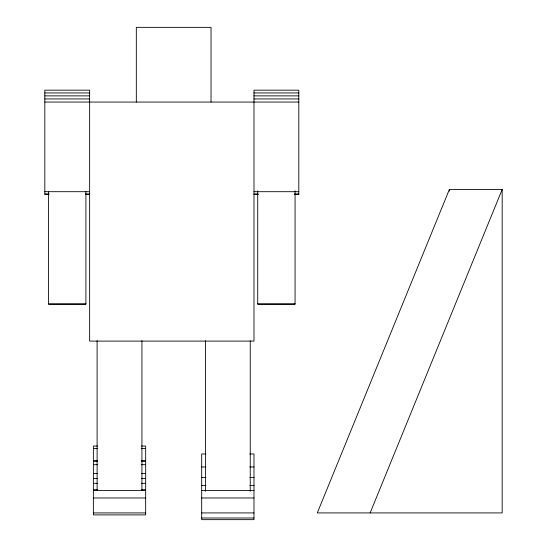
<?xml version="1.0" encoding="UTF-8"?>
<svg xmlns="http://www.w3.org/2000/svg" width="547" height="547" viewBox="0 0 547 547"><rect width="100%" height="100%" fill="white"/><g stroke="black" fill="none" stroke-linecap="round" stroke-linejoin="round"><path stroke-width="0.82" d="M449.361 189.453L317.301 512.922L502.18 512.922L502.18 189.453L449.361 189.453L449.361 191.163M370.128 512.922L502.18 189.453M44.82 92.935L89.64 92.935M253.986 92.935L298.806 92.935M44.82 95.875L89.64 95.875M253.986 95.875L298.806 95.875M44.82 98.932L89.64 98.932M253.986 98.932L298.806 98.932M44.82 102.057L298.806 102.057M44.82 191.696L89.64 191.696M253.986 191.696L298.806 191.696M44.82 193.946L49.045 193.946M85.407 193.946L89.64 193.946M253.986 193.946L258.211 193.946M294.58 193.946L298.806 193.946M49.045 194.404L44.82 194.404L44.82 90.18L89.64 90.18L89.64 341.102L253.986 341.102L253.986 90.18L298.806 90.18L298.806 194.404L294.58 194.404M85.407 194.404L89.64 194.404M253.986 194.404L258.211 194.404M48.553 303.749L85.906 303.749M257.719 303.749L295.072 303.749M97.592 446.037L93.373 446.037L93.373 514.891L145.666 514.891L145.666 446.037L141.447 446.037M93.373 448.41L97.592 448.41M141.447 448.41L145.666 448.41M205.911 453.955L201.693 453.955L201.693 519.65L253.986 519.65L253.986 453.955L249.767 453.955M93.373 460.882L97.592 460.882M141.447 460.882L145.666 460.882M93.373 461.08L97.592 461.08M141.447 461.08L145.666 461.08M93.373 464.67L97.592 464.67M141.447 464.67L145.666 464.67M201.693 466.96L205.911 466.96M249.767 466.96L253.986 466.96M93.373 473.401L97.592 473.401M141.447 473.401L145.666 473.401M201.693 477.517L205.911 477.517M249.767 477.517L253.986 477.517M93.373 478.522L97.592 478.522M141.447 478.522L145.666 478.522M93.373 483.336L97.592 483.336M141.447 483.336L145.666 483.336M201.693 485.415L205.911 485.415M249.767 485.415L253.986 485.415M93.373 489.695L97.592 489.695M141.447 489.695L145.666 489.695M93.373 490.509L145.666 490.509M201.693 490.509L253.986 490.509M93.373 497.982L145.666 497.982M201.693 497.982L253.986 497.982M93.373 512.922L145.666 512.922M201.693 512.922L253.986 512.922M201.693 518.009L253.986 518.009M295.072 190.787L295.072 304.392L257.719 304.392L257.719 190.787M250.252 340.692L250.252 491.322M211.033 102.057L211.033 27.35L136.326 27.35L136.326 102.057M205.426 340.692L205.426 491.322M141.933 340.692L141.933 490.509M97.106 340.692L97.106 490.509M85.906 191.696L85.906 304.392L48.553 304.392L48.553 191.696"/></g></svg>
